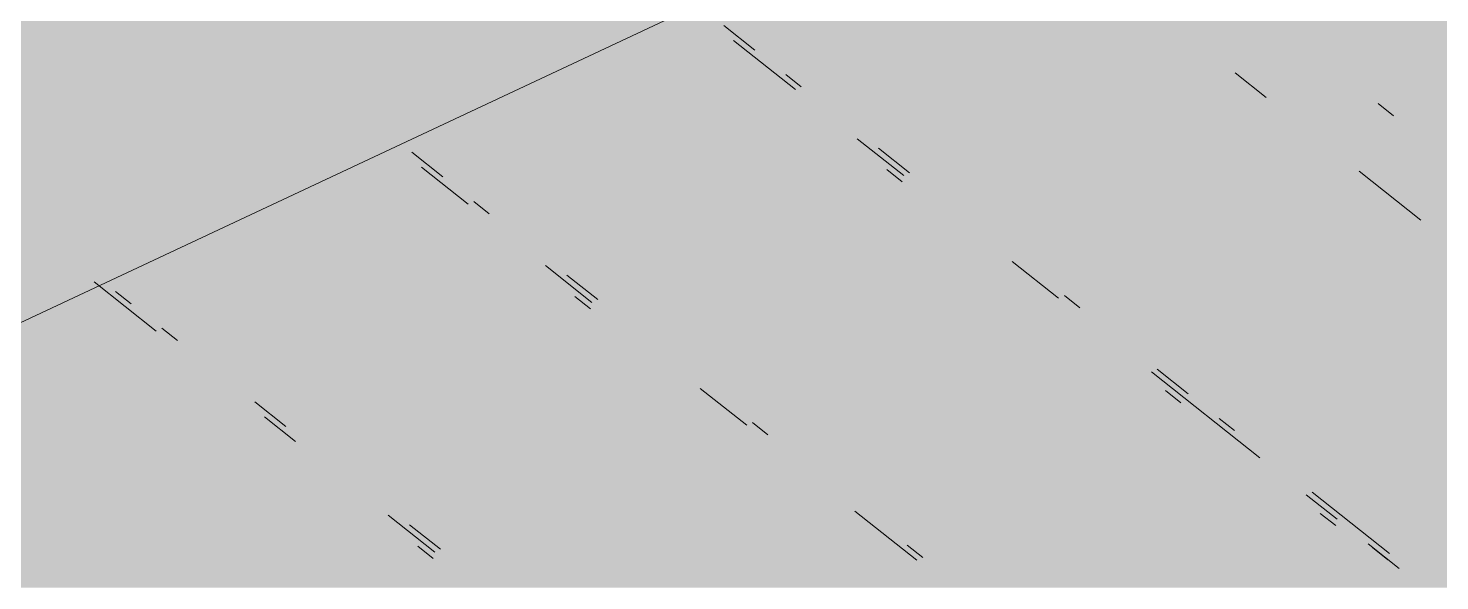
# Paper-space layout '03 3D Building and Roof' of a CAD drawing. Header units: millimetres. Extents: x 5 to 415, y 5 to 292.
# Drawn here: x 262.83 to 265.857, y 90.148 to 91.334 of the extents above; entities that cross this region are included whole.
import ezdxf

# ---------------------------------------------------------------- set-up
doc = ezdxf.new("R2010")
doc.units = ezdxf.units.MM
doc.layers.add('EXISTING', color=7, linetype='Continuous')
doc.layers.add('IMAGES', color=7, linetype='Continuous')

# ---------------------------------------------------------------- blocks, each defined once
blk = doc.blocks.new('SHEET_03')
at = {"layer": 'EXISTING', "color": 250, "lineweight": 9}
for p, q in [((261.1854, 89.9374), (264.9226, 91.6919)), ((264.3885, 91.2869), (264.3221, 91.3396)), ((264.3428, 91.3074), (264.4756, 91.202)), ((264.488, 91.2079), (264.4549, 91.2342)), ((265.4187, 91.2379), (265.4851, 91.1853)), ((265.7583, 91.1459), (265.7252, 91.1722)), ((264.6083, 91.0966), (264.7079, 91.0176)), ((263.7196, 91.0148), (263.6532, 91.0675)), ((264.7204, 91.0235), (264.654, 91.0762)), ((263.6739, 91.0353), (263.7735, 90.9562)), ((264.7048, 91.004), (264.6716, 91.0303)), ((265.6842, 91.0272), (265.817, 90.9219)), ((263.8191, 90.9358), (263.7859, 90.9621)), ((263.9394, 90.8245), (264.039, 90.7455)), ((264.9403, 90.8333), (265.0399, 90.7542)), ((262.9718, 90.7895), (263.1046, 90.6841)), ((264.0515, 90.7514), (263.9851, 90.8041)), ((263.0507, 90.7427), (263.0175, 90.769)), ((264.0359, 90.7319), (264.0027, 90.7582)), ((265.0856, 90.7338), (265.0524, 90.7601)), ((263.1502, 90.6637), (263.117, 90.69)), ((265.2391, 90.5962), (265.4714, 90.4118)), ((265.3179, 90.5494), (265.2515, 90.6021)), ((264.2714, 90.5611), (264.371, 90.4821)), ((265.3023, 90.5299), (265.2691, 90.5562)), ((263.3826, 90.4793), (263.3162, 90.532)), ((263.3369, 90.4998), (263.4033, 90.4471)), ((264.4167, 90.4617), (264.3835, 90.488)), ((265.4175, 90.4704), (265.3843, 90.4967)), ((265.571, 90.3328), (265.6374, 90.2801)), ((265.7495, 90.207), (265.5835, 90.3387)), ((263.6025, 90.289), (263.7021, 90.21)), ((264.6033, 90.2978), (264.7361, 90.1924)), ((265.6343, 90.2665), (265.6011, 90.2929)), ((263.7146, 90.2159), (263.6482, 90.2686)), ((263.6989, 90.1964), (263.6657, 90.2227)), ((264.7486, 90.1983), (264.7154, 90.2246)), ((265.7038, 90.2275), (265.7702, 90.1748)), ((265.7463, 90.1934), (265.7131, 90.2197))]:
    blk.add_line(p, q, dxfattribs=at)
at = {"layer": 'IMAGES', "color": 7}
for points in [[(258.98, 91.2906), (263.7018, 91.2906), (258.98, 91.387), (263.7018, 91.387)], [(263.7018, 91.2906), (263.8945, 91.2906), (263.7018, 91.387), (263.8945, 91.387)], [(263.8945, 91.2906), (263.9909, 91.2906), (263.8945, 91.387), (263.9909, 91.387)], [(263.9909, 91.2906), (264.0873, 91.2906), (263.9909, 91.387), (264.0873, 91.387)], [(264.0873, 91.2906), (264.1836, 91.2906), (264.0873, 91.387), (264.1836, 91.387)], [(264.1836, 91.2906), (264.28, 91.2906), (264.1836, 91.387), (264.28, 91.387)], [(264.28, 91.2906), (264.3764, 91.2906), (264.28, 91.387), (264.3764, 91.387)], [(264.3764, 91.2906), (264.4727, 91.2906), (264.3764, 91.387), (264.4727, 91.387)], [(264.4727, 91.2906), (264.6655, 91.2906), (264.4727, 91.387), (264.6655, 91.387)], [(264.6655, 91.2906), (265.0509, 91.2906), (264.6655, 91.387), (265.0509, 91.387)], [(265.0509, 91.2906), (265.1473, 91.2906), (265.0509, 91.387), (265.1473, 91.387)], [(265.1473, 91.2906), (265.2436, 91.2906), (265.1473, 91.387), (265.2436, 91.387)], [(265.2436, 91.2906), (265.34, 91.2906), (265.2436, 91.387), (265.34, 91.387)], [(265.34, 91.2906), (265.5327, 91.2906), (265.34, 91.387), (265.5327, 91.387)], [(265.5327, 91.2906), (265.6291, 91.2906), (265.5327, 91.387), (265.6291, 91.387)], [(265.6291, 91.2906), (265.7255, 91.2906), (265.6291, 91.387), (265.7255, 91.387)], [(265.7255, 91.2906), (265.8218, 91.2906), (265.7255, 91.387), (265.8218, 91.387)], [(265.8218, 91.1942), (266.3036, 91.1942), (265.8218, 91.387), (266.3036, 91.387)], [(258.8836, 91.1942), (263.6055, 91.1942), (258.8836, 91.2906), (263.6055, 91.2906)], [(263.6055, 91.1942), (263.7018, 91.1942), (263.6055, 91.2906), (263.7018, 91.2906)], [(263.7018, 91.0978), (263.7982, 91.0978), (263.7018, 91.2906), (263.7982, 91.2906)], [(263.7982, 91.1942), (263.8945, 91.1942), (263.7982, 91.2906), (263.8945, 91.2906)], [(263.8945, 91.1942), (263.9909, 91.1942), (263.8945, 91.2906), (263.9909, 91.2906)], [(263.9909, 91.1942), (264.0873, 91.1942), (263.9909, 91.2906), (264.0873, 91.2906)], [(264.0873, 91.1942), (264.1836, 91.1942), (264.0873, 91.2906), (264.1836, 91.2906)], [(264.1836, 91.1942), (264.28, 91.1942), (264.1836, 91.2906), (264.28, 91.2906)], [(264.28, 91.1942), (264.3764, 91.1942), (264.28, 91.2906), (264.3764, 91.2906)], [(264.3764, 91.1942), (264.4727, 91.1942), (264.3764, 91.2906), (264.4727, 91.2906)], [(264.4727, 91.1942), (264.5691, 91.1942), (264.4727, 91.2906), (264.5691, 91.2906)], [(264.5691, 91.1942), (264.6655, 91.1942), (264.5691, 91.2906), (264.6655, 91.2906)], [(264.6655, 91.1942), (265.1473, 91.1942), (264.6655, 91.2906), (265.1473, 91.2906)], [(265.1473, 91.1942), (265.2436, 91.1942), (265.1473, 91.2906), (265.2436, 91.2906)], [(265.2436, 91.1942), (265.34, 91.1942), (265.2436, 91.2906), (265.34, 91.2906)], [(265.34, 91.1942), (265.5327, 91.1942), (265.34, 91.2906), (265.5327, 91.2906)], [(265.5327, 91.1942), (265.6291, 91.1942), (265.5327, 91.2906), (265.6291, 91.2906)], [(265.6291, 91.1942), (265.7255, 91.1942), (265.6291, 91.2906), (265.7255, 91.2906)], [(265.7255, 91.1942), (265.8218, 91.1942), (265.7255, 91.2906), (265.8218, 91.2906)], [(258.4982, 91.0978), (263.3164, 91.0978), (258.4982, 91.1942), (263.3164, 91.1942)], [(263.3164, 91.0978), (263.5091, 91.0978), (263.3164, 91.1942), (263.5091, 91.1942)], [(263.5091, 91.0978), (263.7018, 91.0978), (263.5091, 91.1942), (263.7018, 91.1942)], [(263.7982, 91.0978), (263.8945, 91.0978), (263.7982, 91.1942), (263.8945, 91.1942)], [(263.8945, 91.0978), (263.9909, 91.0978), (263.8945, 91.1942), (263.9909, 91.1942)], [(263.9909, 91.0978), (264.0873, 91.0978), (263.9909, 91.1942), (264.0873, 91.1942)], [(264.0873, 91.0978), (264.1836, 91.0978), (264.0873, 91.1942), (264.1836, 91.1942)], [(264.1836, 91.0978), (264.28, 91.0978), (264.1836, 91.1942), (264.28, 91.1942)], [(264.28, 91.0978), (264.3764, 91.0978), (264.28, 91.1942), (264.3764, 91.1942)], [(264.3764, 91.0978), (264.4727, 91.0978), (264.3764, 91.1942), (264.4727, 91.1942)], [(264.4727, 91.0978), (264.6655, 91.0978), (264.4727, 91.1942), (264.6655, 91.1942)], [(264.6655, 91.0978), (264.7618, 91.0978), (264.6655, 91.1942), (264.7618, 91.1942)], [(264.7618, 91.0978), (264.8582, 91.0978), (264.7618, 91.1942), (264.8582, 91.1942)], [(264.8582, 91.0978), (265.2436, 91.0978), (264.8582, 91.1942), (265.2436, 91.1942)], [(265.2436, 91.0978), (265.34, 91.0978), (265.2436, 91.1942), (265.34, 91.1942)], [(265.34, 91.0978), (265.4364, 91.0978), (265.34, 91.1942), (265.4364, 91.1942)], [(265.4364, 91.0978), (265.5327, 91.0978), (265.4364, 91.1942), (265.5327, 91.1942)], [(265.5327, 91.0978), (265.6291, 91.0978), (265.5327, 91.1942), (265.6291, 91.1942)], [(265.6291, 91.0014), (265.7255, 91.0014), (265.6291, 91.1942), (265.7255, 91.1942)], [(265.7255, 91.0978), (265.8218, 91.0978), (265.7255, 91.1942), (265.8218, 91.1942)], [(265.8218, 91.0978), (265.9182, 91.0978), (265.8218, 91.1942), (265.9182, 91.1942)], [(258.3055, 91.0014), (263.0273, 91.0014), (258.3055, 91.0978), (263.0273, 91.0978)], [(263.0273, 91.0014), (263.1236, 91.0014), (263.0273, 91.0978), (263.1236, 91.0978)], [(263.1236, 91.0014), (263.22, 91.0014), (263.1236, 91.0978), (263.22, 91.0978)], [(263.22, 91.0014), (263.3164, 91.0014), (263.22, 91.0978), (263.3164, 91.0978)], [(263.3164, 91.0014), (263.4127, 91.0014), (263.3164, 91.0978), (263.4127, 91.0978)], [(263.4127, 91.0014), (263.5091, 91.0014), (263.4127, 91.0978), (263.5091, 91.0978)], [(263.5091, 91.0014), (263.6055, 91.0014), (263.5091, 91.0978), (263.6055, 91.0978)], [(263.6055, 91.0014), (263.7982, 91.0014), (263.6055, 91.0978), (263.7982, 91.0978)], [(263.7982, 91.0014), (263.8945, 91.0014), (263.7982, 91.0978), (263.8945, 91.0978)], [(263.8945, 91.0014), (263.9909, 91.0014), (263.8945, 91.0978), (263.9909, 91.0978)], [(263.9909, 91.0014), (264.0873, 91.0014), (263.9909, 91.0978), (264.0873, 91.0978)], [(264.0873, 91.0014), (264.3764, 91.0014), (264.0873, 91.0978), (264.3764, 91.0978)], [(264.3764, 91.0014), (264.4727, 91.0014), (264.3764, 91.0978), (264.4727, 91.0978)], [(264.4727, 91.0014), (264.5691, 91.0014), (264.4727, 91.0978), (264.5691, 91.0978)], [(264.5691, 91.0014), (264.7618, 91.0014), (264.5691, 91.0978), (264.7618, 91.0978)], [(264.7618, 91.0014), (264.8582, 91.0014), (264.7618, 91.0978), (264.8582, 91.0978)], [(264.8582, 91.0014), (264.9545, 91.0014), (264.8582, 91.0978), (264.9545, 91.0978)], [(264.9545, 91.0014), (265.5327, 91.0014), (264.9545, 91.0978), (265.5327, 91.0978)], [(265.5327, 91.0014), (265.6291, 91.0014), (265.5327, 91.0978), (265.6291, 91.0978)], [(265.7255, 91.0014), (265.8218, 91.0014), (265.7255, 91.0978), (265.8218, 91.0978)], [(265.8218, 90.905), (265.9182, 90.905), (265.8218, 91.0978), (265.9182, 91.0978)], [(258.1127, 90.905), (262.8345, 90.905), (258.1127, 91.0014), (262.8345, 91.0014)], [(262.8345, 90.905), (262.9309, 90.905), (262.8345, 91.0014), (262.9309, 91.0014)], [(262.9309, 90.905), (263.0273, 90.905), (262.9309, 91.0014), (263.0273, 91.0014)], [(263.0273, 90.905), (263.1236, 90.905), (263.0273, 91.0014), (263.1236, 91.0014)], [(263.1236, 90.8086), (263.22, 90.8086), (263.1236, 91.0014), (263.22, 91.0014)], [(263.22, 90.905), (263.3164, 90.905), (263.22, 91.0014), (263.3164, 91.0014)], [(263.3164, 90.905), (263.5091, 90.905), (263.3164, 91.0014), (263.5091, 91.0014)], [(263.5091, 90.905), (263.6055, 90.905), (263.5091, 91.0014), (263.6055, 91.0014)], [(263.6055, 90.905), (263.7018, 90.905), (263.6055, 91.0014), (263.7018, 91.0014)], [(263.7018, 90.905), (263.8945, 90.905), (263.7018, 91.0014), (263.8945, 91.0014)], [(263.8945, 90.905), (263.9909, 90.905), (263.8945, 91.0014), (263.9909, 91.0014)], [(263.9909, 90.905), (264.0873, 90.905), (263.9909, 91.0014), (264.0873, 91.0014)], [(264.0873, 90.905), (264.6655, 90.905), (264.0873, 91.0014), (264.6655, 91.0014)], [(264.6655, 90.905), (264.7618, 90.905), (264.6655, 91.0014), (264.7618, 91.0014)], [(264.7618, 90.905), (264.8582, 90.905), (264.7618, 91.0014), (264.8582, 91.0014)], [(264.8582, 90.905), (265.5327, 90.905), (264.8582, 91.0014), (265.5327, 91.0014)], [(265.5327, 90.905), (265.6291, 90.905), (265.5327, 91.0014), (265.6291, 91.0014)], [(265.6291, 90.905), (265.7255, 90.905), (265.6291, 91.0014), (265.7255, 91.0014)], [(265.7255, 90.905), (265.8218, 90.905), (265.7255, 91.0014), (265.8218, 91.0014)], [(262.7382, 90.8086), (262.8345, 90.8086), (262.7382, 90.905), (262.8345, 90.905)], [(262.8345, 90.8086), (262.9309, 90.8086), (262.8345, 90.905), (262.9309, 90.905)], [(262.9309, 90.8086), (263.0273, 90.8086), (262.9309, 90.905), (263.0273, 90.905)], [(263.0273, 90.8086), (263.1236, 90.8086), (263.0273, 90.905), (263.1236, 90.905)], [(263.22, 90.8086), (263.3164, 90.8086), (263.22, 90.905), (263.3164, 90.905)], [(263.3164, 90.8086), (263.4127, 90.8086), (263.3164, 90.905), (263.4127, 90.905)], [(263.4127, 90.8086), (263.5091, 90.8086), (263.4127, 90.905), (263.5091, 90.905)], [(263.5091, 90.8086), (263.7018, 90.8086), (263.5091, 90.905), (263.7018, 90.905)], [(263.7018, 90.8086), (263.7982, 90.8086), (263.7018, 90.905), (263.7982, 90.905)], [(263.7982, 90.8086), (263.8945, 90.8086), (263.7982, 90.905), (263.8945, 90.905)], [(263.8945, 90.8086), (263.9909, 90.8086), (263.8945, 90.905), (263.9909, 90.905)], [(263.9909, 90.8086), (264.0873, 90.8086), (263.9909, 90.905), (264.0873, 90.905)], [(264.0873, 90.8086), (264.1836, 90.8086), (264.0873, 90.905), (264.1836, 90.905)], [(264.1836, 90.8086), (264.6655, 90.8086), (264.1836, 90.905), (264.6655, 90.905)], [(264.6655, 90.8086), (264.7618, 90.8086), (264.6655, 90.905), (264.7618, 90.905)], [(264.7618, 90.8086), (264.8582, 90.8086), (264.7618, 90.905), (264.8582, 90.905)], [(264.8582, 90.8086), (264.9545, 90.8086), (264.8582, 90.905), (264.9545, 90.905)], [(264.9545, 90.8086), (265.0509, 90.8086), (264.9545, 90.905), (265.0509, 90.905)], [(265.0509, 90.8086), (265.1473, 90.8086), (265.0509, 90.905), (265.1473, 90.905)], [(265.1473, 90.8086), (265.6291, 90.8086), (265.1473, 90.905), (265.6291, 90.905)], [(265.6291, 90.8086), (265.7255, 90.8086), (265.6291, 90.905), (265.7255, 90.905)], [(265.7255, 90.8086), (265.8218, 90.8086), (265.7255, 90.905), (265.8218, 90.905)], [(265.8218, 90.8086), (265.9182, 90.8086), (265.8218, 90.905), (265.9182, 90.905)], [(262.6418, 90.7122), (262.9309, 90.7122), (262.6418, 90.8086), (262.9309, 90.8086)], [(262.9309, 90.7122), (263.0273, 90.7122), (262.9309, 90.8086), (263.0273, 90.8086)], [(263.0273, 90.7122), (263.1236, 90.7122), (263.0273, 90.8086), (263.1236, 90.8086)], [(263.1236, 90.7122), (263.22, 90.7122), (263.1236, 90.8086), (263.22, 90.8086)], [(263.22, 90.7122), (263.3164, 90.7122), (263.22, 90.8086), (263.3164, 90.8086)], [(263.3164, 90.7122), (263.7982, 90.7122), (263.3164, 90.8086), (263.7982, 90.8086)], [(263.7982, 90.7122), (263.8945, 90.7122), (263.7982, 90.8086), (263.8945, 90.8086)], [(263.8945, 90.7122), (263.9909, 90.7122), (263.8945, 90.8086), (263.9909, 90.8086)], [(263.9909, 90.7122), (264.0873, 90.7122), (263.9909, 90.8086), (264.0873, 90.8086)], [(264.0873, 90.7122), (264.1836, 90.7122), (264.0873, 90.8086), (264.1836, 90.8086)], [(264.1836, 90.7122), (264.28, 90.7122), (264.1836, 90.8086), (264.28, 90.8086)], [(264.28, 90.7122), (264.7618, 90.7122), (264.28, 90.8086), (264.7618, 90.8086)], [(264.7618, 90.7122), (264.8582, 90.7122), (264.7618, 90.8086), (264.8582, 90.8086)], [(264.8582, 90.7122), (264.9545, 90.7122), (264.8582, 90.8086), (264.9545, 90.8086)], [(264.9545, 90.7122), (265.1473, 90.7122), (264.9545, 90.8086), (265.1473, 90.8086)], [(265.1473, 90.7122), (265.7255, 90.7122), (265.1473, 90.8086), (265.7255, 90.8086)], [(265.7255, 90.7122), (265.8218, 90.7122), (265.7255, 90.8086), (265.8218, 90.8086)], [(265.8218, 90.7122), (265.9182, 90.7122), (265.8218, 90.8086), (265.9182, 90.8086)], [(262.7382, 90.6158), (262.8345, 90.6158), (262.7382, 90.7122), (262.8345, 90.7122)], [(262.8345, 90.6158), (262.9309, 90.6158), (262.8345, 90.7122), (262.9309, 90.7122)], [(262.9309, 90.6158), (263.0273, 90.6158), (262.9309, 90.7122), (263.0273, 90.7122)], [(263.0273, 90.6158), (263.22, 90.6158), (263.0273, 90.7122), (263.22, 90.7122)], [(263.22, 90.6158), (263.3164, 90.6158), (263.22, 90.7122), (263.3164, 90.7122)], [(263.3164, 90.6158), (263.4127, 90.6158), (263.3164, 90.7122), (263.4127, 90.7122)], [(263.4127, 90.6158), (263.8945, 90.6158), (263.4127, 90.7122), (263.8945, 90.7122)], [(263.8945, 90.6158), (263.9909, 90.6158), (263.8945, 90.7122), (263.9909, 90.7122)], [(263.9909, 90.6158), (264.0873, 90.6158), (263.9909, 90.7122), (264.0873, 90.7122)], [(264.0873, 90.6158), (264.1836, 90.6158), (264.0873, 90.7122), (264.1836, 90.7122)], [(264.1836, 90.6158), (264.28, 90.6158), (264.1836, 90.7122), (264.28, 90.7122)], [(264.28, 90.6158), (264.3764, 90.6158), (264.28, 90.7122), (264.3764, 90.7122)], [(264.3764, 90.6158), (264.8582, 90.6158), (264.3764, 90.7122), (264.8582, 90.7122)], [(264.8582, 90.6158), (264.9545, 90.6158), (264.8582, 90.7122), (264.9545, 90.7122)], [(264.9545, 90.6158), (265.0509, 90.6158), (264.9545, 90.7122), (265.0509, 90.7122)], [(265.0509, 90.6158), (265.1473, 90.6158), (265.0509, 90.7122), (265.1473, 90.7122)], [(265.1473, 90.6158), (265.2436, 90.6158), (265.1473, 90.7122), (265.2436, 90.7122)], [(265.2436, 90.6158), (265.34, 90.6158), (265.2436, 90.7122), (265.34, 90.7122)], [(265.34, 90.6158), (265.9182, 90.6158), (265.34, 90.7122), (265.9182, 90.7122)], [(262.7382, 90.5194), (262.8345, 90.5194), (262.7382, 90.6158), (262.8345, 90.6158)], [(262.8345, 90.5194), (262.9309, 90.5194), (262.8345, 90.6158), (262.9309, 90.6158)], [(262.9309, 90.5194), (263.0273, 90.5194), (262.9309, 90.6158), (263.0273, 90.6158)], [(263.0273, 90.5194), (263.1236, 90.5194), (263.0273, 90.6158), (263.1236, 90.6158)], [(263.1236, 90.5194), (263.22, 90.5194), (263.1236, 90.6158), (263.22, 90.6158)], [(263.22, 90.5194), (263.3164, 90.5194), (263.22, 90.6158), (263.3164, 90.6158)], [(263.3164, 90.5194), (263.4127, 90.5194), (263.3164, 90.6158), (263.4127, 90.6158)], [(263.4127, 90.5194), (263.5091, 90.5194), (263.4127, 90.6158), (263.5091, 90.6158)], [(263.5091, 90.5194), (263.9909, 90.5194), (263.5091, 90.6158), (263.9909, 90.6158)], [(263.9909, 90.5194), (264.1836, 90.5194), (263.9909, 90.6158), (264.1836, 90.6158)], [(264.1836, 90.5194), (264.28, 90.5194), (264.1836, 90.6158), (264.28, 90.6158)], [(264.28, 90.5194), (264.3764, 90.5194), (264.28, 90.6158), (264.3764, 90.6158)], [(264.3764, 90.5194), (264.4727, 90.5194), (264.3764, 90.6158), (264.4727, 90.6158)], [(264.4727, 90.5194), (264.5691, 90.5194), (264.4727, 90.6158), (264.5691, 90.6158)], [(264.5691, 90.5194), (265.0509, 90.5194), (264.5691, 90.6158), (265.0509, 90.6158)], [(265.0509, 90.5194), (265.1473, 90.5194), (265.0509, 90.6158), (265.1473, 90.6158)], [(265.1473, 90.5194), (265.2436, 90.5194), (265.1473, 90.6158), (265.2436, 90.6158)], [(265.2436, 90.5194), (265.34, 90.5194), (265.2436, 90.6158), (265.34, 90.6158)], [(265.34, 90.5194), (265.4364, 90.5194), (265.34, 90.6158), (265.4364, 90.6158)], [(265.4364, 90.5194), (265.5327, 90.5194), (265.4364, 90.6158), (265.5327, 90.6158)], [(265.5327, 90.5194), (266.0145, 90.5194), (265.5327, 90.6158), (266.0145, 90.6158)], [(262.6418, 90.423), (262.8345, 90.423), (262.6418, 90.5194), (262.8345, 90.5194)], [(262.8345, 90.423), (263.1236, 90.423), (262.8345, 90.5194), (263.1236, 90.5194)], [(263.1236, 90.423), (263.22, 90.423), (263.1236, 90.5194), (263.22, 90.5194)], [(263.22, 90.423), (263.3164, 90.423), (263.22, 90.5194), (263.3164, 90.5194)], [(263.3164, 90.423), (263.5091, 90.423), (263.3164, 90.5194), (263.5091, 90.5194)], [(263.5091, 90.423), (263.6055, 90.423), (263.5091, 90.5194), (263.6055, 90.5194)], [(263.6055, 90.423), (264.1836, 90.423), (263.6055, 90.5194), (264.1836, 90.5194)], [(264.1836, 90.423), (264.28, 90.423), (264.1836, 90.5194), (264.28, 90.5194)], [(264.28, 90.423), (264.4727, 90.423), (264.28, 90.5194), (264.4727, 90.5194)], [(264.4727, 90.423), (264.5691, 90.423), (264.4727, 90.5194), (264.5691, 90.5194)], [(264.5691, 90.423), (264.6655, 90.423), (264.5691, 90.5194), (264.6655, 90.5194)], [(264.6655, 90.423), (265.1473, 90.423), (264.6655, 90.5194), (265.1473, 90.5194)], [(265.1473, 90.423), (265.2436, 90.423), (265.1473, 90.5194), (265.2436, 90.5194)], [(265.2436, 90.423), (265.34, 90.423), (265.2436, 90.5194), (265.34, 90.5194)], [(265.34, 90.423), (265.5327, 90.423), (265.34, 90.5194), (265.5327, 90.5194)], [(265.5327, 90.423), (265.6291, 90.423), (265.5327, 90.5194), (265.6291, 90.5194)], [(265.6291, 90.423), (265.7255, 90.423), (265.6291, 90.5194), (265.7255, 90.5194)], [(265.7255, 90.423), (266.1109, 90.423), (265.7255, 90.5194), (266.1109, 90.5194)], [(262.7382, 90.3266), (263.22, 90.3266), (262.7382, 90.423), (263.22, 90.423)], [(263.22, 90.3266), (263.3164, 90.3266), (263.22, 90.423), (263.3164, 90.423)], [(263.3164, 90.3266), (263.4127, 90.3266), (263.3164, 90.423), (263.4127, 90.423)], [(263.4127, 90.3266), (263.5091, 90.3266), (263.4127, 90.423), (263.5091, 90.423)], [(263.5091, 90.2302), (263.6055, 90.2302), (263.5091, 90.423), (263.6055, 90.423)], [(263.6055, 90.3266), (263.7018, 90.3266), (263.6055, 90.423), (263.7018, 90.423)], [(263.7018, 90.3266), (264.3764, 90.3266), (263.7018, 90.423), (264.3764, 90.423)], [(264.3764, 90.2302), (264.4727, 90.2302), (264.3764, 90.423), (264.4727, 90.423)], [(264.4727, 90.2302), (264.6655, 90.2302), (264.4727, 90.423), (264.6655, 90.423)], [(264.6655, 90.3266), (264.7618, 90.3266), (264.6655, 90.423), (264.7618, 90.423)], [(264.7618, 90.3266), (265.2436, 90.3266), (264.7618, 90.423), (265.2436, 90.423)], [(265.2436, 90.3266), (265.34, 90.3266), (265.2436, 90.423), (265.34, 90.423)], [(265.34, 90.3266), (265.4364, 90.3266), (265.34, 90.423), (265.4364, 90.423)], [(265.4364, 90.3266), (265.6291, 90.3266), (265.4364, 90.423), (265.6291, 90.423)], [(265.6291, 90.3266), (265.7255, 90.3266), (265.6291, 90.423), (265.7255, 90.423)], [(265.7255, 90.3266), (265.8218, 90.3266), (265.7255, 90.423), (265.8218, 90.423)], [(265.8218, 90.3266), (266.2073, 90.3266), (265.8218, 90.423), (266.2073, 90.423)], [(262.7382, 90.2302), (262.8345, 90.2302), (262.7382, 90.3266), (262.8345, 90.3266)], [(262.8345, 90.2302), (263.4127, 90.2302), (262.8345, 90.3266), (263.4127, 90.3266)], [(263.4127, 90.2302), (263.5091, 90.2302), (263.4127, 90.3266), (263.5091, 90.3266)], [(263.6055, 90.2302), (263.7018, 90.2302), (263.6055, 90.3266), (263.7018, 90.3266)], [(263.7018, 90.2302), (263.7982, 90.2302), (263.7018, 90.3266), (263.7982, 90.3266)], [(263.7982, 90.2302), (263.8945, 90.2302), (263.7982, 90.3266), (263.8945, 90.3266)], [(263.8945, 90.2302), (264.3764, 90.2302), (263.8945, 90.3266), (264.3764, 90.3266)], [(264.6655, 90.2302), (264.7618, 90.2302), (264.6655, 90.3266), (264.7618, 90.3266)], [(264.7618, 90.2302), (264.8582, 90.2302), (264.7618, 90.3266), (264.8582, 90.3266)], [(264.8582, 90.2302), (265.34, 90.2302), (264.8582, 90.3266), (265.34, 90.3266)], [(265.34, 90.2302), (265.4364, 90.2302), (265.34, 90.3266), (265.4364, 90.3266)], [(265.4364, 90.2302), (265.5327, 90.2302), (265.4364, 90.3266), (265.5327, 90.3266)], [(265.5327, 90.2302), (265.7255, 90.2302), (265.5327, 90.3266), (265.7255, 90.3266)], [(265.7255, 90.2302), (265.9182, 90.2302), (265.7255, 90.3266), (265.9182, 90.3266)], [(262.6418, 90.1338), (262.8345, 90.1338), (262.6418, 90.2302), (262.8345, 90.2302)], [(262.8345, 90.1338), (263.5091, 90.1338), (262.8345, 90.2302), (263.5091, 90.2302)], [(263.5091, 90.1338), (263.6055, 90.1338), (263.5091, 90.2302), (263.6055, 90.2302)], [(263.6055, 90.1338), (263.7982, 90.1338), (263.6055, 90.2302), (263.7982, 90.2302)], [(263.7982, 90.1338), (263.8945, 90.1338), (263.7982, 90.2302), (263.8945, 90.2302)], [(263.8945, 90.1338), (263.9909, 90.1338), (263.8945, 90.2302), (263.9909, 90.2302)], [(263.9909, 90.1338), (264.4727, 90.1338), (263.9909, 90.2302), (264.4727, 90.2302)], [(264.4727, 90.1338), (264.6655, 90.1338), (264.4727, 90.2302), (264.6655, 90.2302)], [(264.6655, 90.1338), (264.8582, 90.1338), (264.6655, 90.2302), (264.8582, 90.2302)], [(264.8582, 90.1338), (264.9545, 90.1338), (264.8582, 90.2302), (264.9545, 90.2302)], [(264.9545, 90.1338), (265.0509, 90.1338), (264.9545, 90.2302), (265.0509, 90.2302)], [(265.0509, 90.1338), (265.5327, 90.1338), (265.0509, 90.2302), (265.5327, 90.2302)], [(265.5327, 90.1338), (265.6291, 90.1338), (265.5327, 90.2302), (265.6291, 90.2302)], [(265.6291, 90.1338), (265.8218, 90.1338), (265.6291, 90.2302), (265.8218, 90.2302)], [(265.8218, 90.1338), (265.9182, 90.1338), (265.8218, 90.2302), (265.9182, 90.2302)]]:
    blk.add_solid(points, dxfattribs=at)

psp = doc.layouts.new('03 3D Building and Roof')

# ---------------------------------------------------------------- block references
psp.add_blockref('SHEET_03', (0, 0))

doc.saveas('drawing.dxf')
